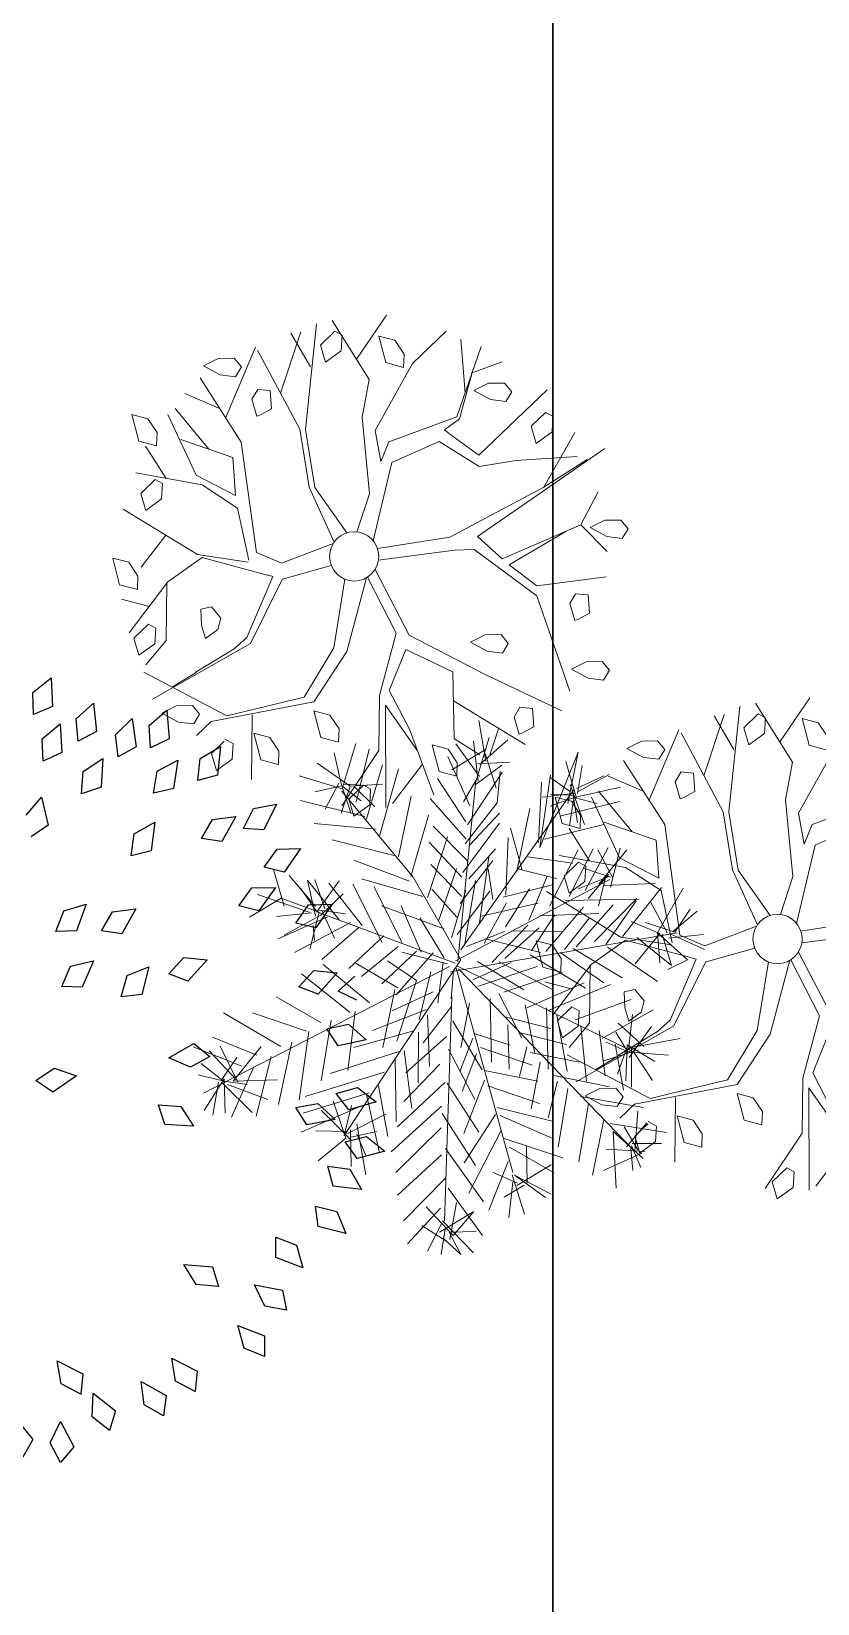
# Model space of a CAD drawing. Header units: millimetres. Extents: x -176651 to 388869, y -469666 to 486614.
# Drawn here: x 247549 to 251731, y 90193 to 98556 of the extents above; entities that cross this region are included whole.
import ezdxf

# ---------------------------------------------------------------- set-up
doc = ezdxf.new("R2010")
doc.units = ezdxf.units.MM
doc.layers.add('A- FURNITURE', color=252, linetype='Continuous', lineweight=0)
doc.layers.add('L-TREEEES', color=8, linetype='Continuous', lineweight=25)
doc.layers.add('ad-Plot Boundary', color=8, linetype='Continuous')

# ---------------------------------------------------------------- blocks, each defined once
blk = doc.blocks.new('zw$E7CA')
at = {"layer": 'ad-Plot Boundary'}
blk.add_lwpolyline([(0, 0), (33680, 0), (33680, 30050), (0, 30050)], close=True, dxfattribs=at)
blk = doc.blocks.new('zw$A88E')
at = {"layer": 'ad-Plot Boundary', "ltscale": 5}
for p in [(-150934.5, -389358.9), (-117254.5, -389358.9)]:
    blk.add_blockref('zw$E7CA', p, dxfattribs=at)
blk = doc.blocks.new('etgetg')
at = {"color": 4, "transparency": 33554546}
for p, q in [((260795.9574, 1945748.6951, 129.9135), (260796.0909, 1945748.9088, 129.9135)), ((260795.9586, 1945748.7232, 129.9135), (260795.9662, 1945748.8919, 129.9135)), ((260795.9574, 1945748.6951, 129.9135), (260795.7546, 1945748.8225, 129.9135)), ((260795.8635, 1945748.8627, 129.9135), (260796.0026, 1945748.6987, 129.9135)), ((260796.0098, 1945748.6082, 129.9135), (260796.1507, 1945748.8611, 129.9135)), ((260796.7322, 1945748.6378, 129.9135), (260796.7533, 1945748.8566, 129.9135)), ((260795.9476, 1945748.7293, 129.9135), (260795.8411, 1945748.6158, 129.9135)), ((260795.9586, 1945748.7232, 129.9135), (260795.9682, 1945748.5594, 129.9135)), ((260796.039, 1945748.5055, 129.9135), (260796.197, 1945748.7632, 129.9135)), ((260796.0792, 1945748.3967, 129.9135), (260796.2739, 1945748.7203, 129.9135)), ((260796.6783, 1945748.567, 129.9135), (260796.6028, 1945748.7676, 129.9135)), ((260796.7115, 1945748.6782, 129.9135), (260796.6041, 1945748.7957, 129.9135)), ((260796.6489, 1945748.5402, 129.9135), (260796.7825, 1945748.7539, 129.9135)), ((260796.6661, 1945748.545, 129.9135), (260796.6981, 1945748.7577, 129.9135)), ((260796.7616, 1945748.6647, 129.9135), (260796.8461, 1945748.7905, 129.9135)), ((260796.0341, 1945748.5226, 129.9135), (260795.7263, 1945748.6942, 129.9135)), ((260795.9525, 1945748.7122, 129.9135), (260795.8119, 1945748.7185, 129.9135)), ((260796.0026, 1945748.6987, 129.9135), (260795.9181, 1945748.5729, 129.9135)), ((260796.1974, 1945748.1435, 129.9135), (260795.9512, 1945748.6841, 129.9135)), ((260795.9635, 1945748.7061, 129.9135), (260796.0379, 1945748.607, 129.9135)), ((260795.9696, 1945748.7171, 129.9135), (260796.0918, 1945748.6778, 129.9135)), ((260796.0026, 1945748.6987, 129.9135), (260796.17, 1945748.663, 129.9135)), ((260796.0246, 1945748.6864, 129.9135), (260796.0977, 1945748.5592, 129.9135)), ((260796.5441, 1945748.7139, 129.9135), (260796.5877, 1945748.4302, 129.9135)), ((260796.7518, 1945748.6989, 129.9135), (260796.5464, 1945748.6405, 129.9135)), ((260796.6979, 1945748.6281, 129.9135), (260796.8765, 1945748.7159, 129.9135)), ((260796.7396, 1945748.6769, 129.9135), (260796.7479, 1945748.485, 129.9135)), ((260796.0756, 1945748.4419, 129.9135), (260795.7653, 1945748.5572, 129.9135)), ((260796.1523, 1945748.2695, 129.9135), (260796.3006, 1945748.5614, 129.9135)), ((260796.5448, 1945748.3533, 129.9135), (260796.4608, 1945748.6162, 129.9135)), ((260796.5497, 1945748.3362, 129.9135), (260796.8017, 1945748.5558, 129.9135)), ((260796.6428, 1945748.5292, 129.9135), (260796.8091, 1945748.595, 129.9135)), ((260796.687, 1945748.6342, 129.9135), (260796.8544, 1945748.5986, 129.9135)), ((260796.7908, 1945748.562, 129.9135), (260796.7331, 1945748.4068, 129.9135)), ((260796.8017, 1945748.5558, 129.9135), (260796.7908, 1945748.562, 129.9135)), ((260797.2185, 1945748.5541, 129.9135), (260796.8892, 1945748.1182, 129.9135)), ((260797.0948, 1945748.3061, 129.9135), (260797.2185, 1945748.5541, 129.9135)), ((260796.3104, 1945747.6484, 129.9135), (260796.6551, 1945748.5512, 129.9135)), ((260796.5239, 1945748.2641, 129.9135), (260796.3947, 1945748.5234, 129.9135)), ((260796.6551, 1945748.5512, 129.9135), (260796.5608, 1945748.4596, 129.9135)), ((260796.8892, 1945748.1182, 129.9135), (260797.0461, 1945748.4773, 129.9135)), ((260797.1439, 1945748.5236, 129.9135), (260797.1461, 1945748.3207, 129.9135)), ((260797.1584, 1945748.3427, 129.9135), (260797.2209, 1945748.4807, 129.9135)), ((260795.8336, 1945748.4471, 129.9135), (260796.1304, 1945748.2817, 129.9135)), ((260796.1864, 1945748.1497, 129.9135), (260796.3628, 1945748.4403, 129.9135)), ((260796.7331, 1945748.4068, 129.9135), (260796.5117, 1945748.2421, 129.9135)), ((260796.9886, 1945748.4517, 129.9135), (260796.8904, 1945748.1463, 129.9135)), ((260797.1254, 1945748.3611, 129.9135), (260797.04, 1945748.4663, 129.9135)), ((260797.1328, 1945748.4002, 129.9135), (260797.1508, 1945748.174, 129.9135)), ((260797.1596, 1945748.3708, 129.9135), (260797.3185, 1945748.3975, 129.9135)), ((260797.1645, 1945748.3537, 129.9135), (260797.3467, 1945748.3962, 129.9135)), ((260795.4947, 1945748.175, 129.9135), (260795.4925, 1945748.3779, 129.9135)), ((260795.6559, 1945748.1284, 129.9135), (260795.5633, 1945748.324, 129.9135)), ((260796.1742, 1945748.1277, 129.9135), (260795.9177, 1945748.3138, 129.9135)), ((260796.2425, 1945748.0176, 129.9135), (260796.4298, 1945748.3021, 129.9135)), ((260796.341, 1945747.7033, 129.9135), (260797.1425, 1945748.3659, 129.9135)), ((260796.5017, 1945748.1468, 129.9135), (260796.3713, 1945748.378, 129.9135)), ((260796.5336, 1945748.2299, 129.9135), (260796.7306, 1945748.3506, 129.9135)), ((260796.7387, 1945748.0291, 129.9135), (260796.8931, 1945748.3321, 129.9135)), ((260797.1474, 1945748.3488, 129.9135), (260796.9738, 1945748.3735, 129.9135)), ((260797.1351, 1945748.3268, 129.9135), (260796.9994, 1945748.316, 129.9135)), ((260797.1412, 1945748.3378, 129.9135), (260797.0191, 1945748.3771, 129.9135)), ((260797.129, 1945748.3159, 129.9135), (260797.0726, 1945748.1888, 129.9135)), ((260797.1364, 1945748.355, 129.9135), (260797.1178, 1945748.1924, 129.9135)), ((260797.1351, 1945748.3268, 129.9135), (260797.3881, 1945748.3155, 129.9135)), ((260797.1351, 1945748.3268, 129.9135), (260797.245, 1945748.2656, 129.9135)), ((260795.491, 1945748.2202, 129.9135), (260795.3027, 1945748.1667, 129.9135)), ((260795.375, 1945748.2705, 129.9135), (260795.6156, 1945748.1076, 129.9135)), ((260795.6657, 1945748.0941, 129.9135), (260795.491, 1945748.2202, 129.9135)), ((260795.6547, 1945748.1003, 129.9135), (260795.6047, 1945748.2433, 129.9135)), ((260795.6424, 1945748.0783, 129.9135), (260795.6512, 1945748.275, 129.9135)), ((260795.7585, 1945748.028, 129.9135), (260795.6512, 1945748.275, 129.9135)), ((260795.6547, 1945748.1003, 129.9135), (260795.8125, 1945748.2284, 129.9135)), ((260795.6999, 1945748.1039, 129.9135), (260795.6903, 1945748.2677, 129.9135)), ((260795.7563, 1945748.2309, 129.9135), (260795.8684, 1945747.9667, 129.9135)), ((260796.4479, 1945748.076, 129.9135), (260796.3284, 1945748.301, 129.9135)), ((260796.7171, 1945748.3005, 129.9135), (260796.4601, 1945748.098, 129.9135)), ((260796.7668, 1945748.0279, 129.9135), (260796.7659, 1945748.2589, 129.9135)), ((260797.3623, 1945748.2434, 129.9135), (260797.036, 1945748.2524, 129.9135)), ((260795.6705, 1945748.077, 129.9135), (260795.8149, 1945748.155, 129.9135)), ((260795.9477, 1945747.8505, 129.9135), (260795.8785, 1945748.1916, 129.9135)), ((260795.9298, 1945748.2062, 129.9135), (260796.2205, 1945748.0298, 129.9135)), ((260795.9835, 1945748.1475, 129.9135), (260796.0479, 1945747.8235, 129.9135)), ((260796.3275, 1945747.6532, 129.9135), (260796.1974, 1945748.1435, 129.9135)), ((260796.4209, 1945747.9758, 129.9135), (260796.3062, 1945748.1837, 129.9135)), ((260796.4756, 1945747.8156, 129.9135), (260796.6142, 1945748.1418, 129.9135)), ((260796.4809, 1945748.0576, 129.9135), (260796.6607, 1945748.1735, 129.9135)), ((260796.7414, 1945748.2149, 129.9135), (260796.6493, 1945747.9205, 129.9135)), ((260796.9247, 1945748.156, 129.9135), (260797.251, 1945748.147, 129.9135)), ((260795.7035, 1945748.0586, 129.9135), (260795.4199, 1945748.015, 129.9135)), ((260795.6266, 1945748.1015, 129.9135), (260795.442, 1945748.1323, 129.9135)), ((260795.4541, 1945748.0247, 129.9135), (260795.6705, 1945748.077, 129.9135)), ((260795.6657, 1945748.0941, 129.9135), (260795.5676, 1945747.9183, 129.9135)), ((260796.2933, 1945747.6435, 129.9135), (260795.6547, 1945748.1003, 129.9135)), ((260795.6718, 1945748.1051, 129.9135), (260795.7988, 1945748.0487, 129.9135)), ((260795.6828, 1945748.099, 129.9135), (260795.7095, 1945747.9401, 129.9135)), ((260796.2704, 1945747.8868, 129.9135), (260796.4333, 1945748.1273, 129.9135)), ((260796.3657, 1945747.8769, 129.9135), (260796.278, 1945748.0554, 129.9135)), ((260796.4025, 1945747.9428, 129.9135), (260796.63, 1945748.1185, 129.9135)), ((260796.576, 1945747.9181, 129.9135), (260796.5946, 1945748.0807, 129.9135)), ((260797.0357, 1945747.9933, 129.9135), (260796.8146, 1945748.0877, 129.9135)), ((260797.0834, 1945748.0531, 129.9135), (260796.8582, 1945747.8041, 129.9135)), ((260795.8134, 1945747.9974, 129.9135), (260795.4833, 1945747.922, 129.9135)), ((260795.6179, 1945748.0343, 129.9135), (260795.6031, 1945747.9561, 129.9135)), ((260795.9956, 1945748.0399, 129.9135), (260796.285, 1945747.8354, 129.9135)), ((260796.1345, 1945747.7464, 129.9135), (260796.0958, 1945748.0129, 129.9135)), ((260796.3106, 1945747.7779, 129.9135), (260796.4502, 1945748.0026, 129.9135)), ((260796.5138, 1945748.0392, 129.9135), (260796.3704, 1945747.7302, 129.9135)), ((260796.7448, 1945748.0401, 129.9135), (260796.9317, 1945747.936, 129.9135)), ((260796.9719, 1945747.8272, 129.9135), (260797.1616, 1945748.0384, 129.9135)), ((260797.0357, 1945747.9933, 129.9135), (260797.0357, 1945747.9933, 129.9135)), ((260797.0623, 1945747.8344, 129.9135), (260797.2398, 1945748.0236, 129.9135)), ((260797.1418, 1945747.8477, 129.9135), (260797.3339, 1945747.9856, 129.9135)), ((260797.2213, 1945747.8611, 129.9135), (260797.1836, 1945748.0261, 129.9135)), ((260797.1968, 1945747.8171, 129.9135), (260797.3009, 1945748.004, 129.9135)), ((260795.8513, 1945747.9619, 129.9135), (260795.6152, 1945747.8485, 129.9135)), ((260795.9661, 1945747.8835, 129.9135), (260795.741, 1945747.764, 129.9135)), ((260796.1763, 1945747.9248, 129.9135), (260796.2445, 1945747.6851, 129.9135)), ((260796.3448, 1945747.7877, 129.9135), (260796.5724, 1945747.9634, 129.9135)), ((260796.7789, 1945747.9203, 129.9135), (260796.6027, 1945747.7592, 129.9135)), ((260796.6322, 1945747.9156, 129.9135), (260796.9023, 1945747.9091, 129.9135)), ((260796.7322, 1945747.759, 129.9135), (260796.8877, 1945747.9605, 129.9135)), ((260797.2054, 1945747.8843, 129.9135), (260797.066, 1945747.7891, 129.9135)), ((260797.2103, 1945747.8672, 129.9135), (260797.0845, 1945747.9517, 129.9135)), ((260795.6857, 1945747.5355, 129.9135), (260795.4893, 1945747.8035, 129.9135)), ((260795.7994, 1945747.5586, 129.9135), (260795.614, 1945747.8204, 129.9135)), ((260796.0246, 1945747.8076, 129.9135), (260795.7947, 1945747.7053, 129.9135)), ((260796.2994, 1945747.6545, 129.9135), (260797.2042, 1945747.8562, 129.9135)), ((260796.4706, 1945747.7032, 129.9135), (260796.642, 1945747.8814, 129.9135)), ((260796.494, 1945747.8486, 129.9135), (260796.8032, 1945747.8347, 129.9135)), ((260796.9486, 1945747.8113, 129.9135), (260797.3274, 1945747.7155, 129.9135)), ((260797.1993, 1945747.8733, 129.9135), (260797.0294, 1945747.8528, 129.9135)), ((260797.1883, 1945747.8794, 129.9135), (260797.1087, 1945747.7365, 129.9135)), ((260797.1638, 1945747.8355, 129.9135), (260797.4314, 1945747.7728, 129.9135)), ((260795.5219, 1945747.526, 129.9135), (260795.3278, 1945747.7206, 129.9135)), ((260795.9644, 1945747.5963, 129.9135), (260795.7814, 1945747.7847, 129.9135)), ((260796.1126, 1945747.7586, 129.9135), (260795.8875, 1945747.6392, 129.9135)), ((260796.1956, 1945747.7267, 129.9135), (260795.9461, 1945747.5633, 129.9135)), ((260796.072, 1945747.6084, 129.9135), (260795.9488, 1945747.7491, 129.9135)), ((260796.2542, 1945747.6509, 129.9135), (260796.0344, 1945747.7734, 129.9135)), ((260796.3753, 1945747.7131, 129.9135), (260796.5904, 1945747.7372, 129.9135)), ((260796.4827, 1945747.5956, 129.9135), (260796.72, 1945747.737, 129.9135)), ((260796.4829, 1945747.7251, 129.9135), (260796.7467, 1945747.5781, 129.9135)), ((260796.6295, 1945747.7298, 129.9135), (260796.891, 1945747.6562, 129.9135)), ((260796.7027, 1945747.6026, 129.9135), (260796.8728, 1945747.7527, 129.9135)), ((260796.7748, 1945747.5769, 129.9135), (260797.0305, 1945747.7513, 129.9135)), ((260796.7946, 1945747.7675, 129.9135), (260797.1013, 1945747.6974, 129.9135)), ((260796.9373, 1945747.5583, 129.9135), (260797.1869, 1945747.7218, 129.9135)), ((260797.0388, 1945747.5594, 129.9135), (260797.3164, 1945747.7216, 129.9135)), ((260797.1903, 1945747.547, 129.9135), (260797.4582, 1945747.7434, 129.9135)), ((260796.2591, 1945747.6338, 129.9135), (260794.8201, 1945747.3265, 129.9135)), ((260795.2822, 1945747.4578, 129.9135), (260795.0345, 1945747.7112, 129.9135)), ((260795.1848, 1945747.6706, 129.9135), (260795.4363, 1945747.5016, 129.9135)), ((260795.4832, 1945746.9137, 129.9135), (260796.3275, 1945747.6532, 129.9135)), ((260796.1576, 1945747.6327, 129.9135), (260796.029, 1945747.4018, 129.9135)), ((260796.2322, 1945747.6631, 129.9135), (260796.1501, 1945747.464, 129.9135)), ((260796.556, 1945747.5979, 129.9135), (260796.7749, 1945747.7064, 129.9135)), ((260797.3103, 1945747.7106, 129.9135), (260797.0937, 1945747.5288, 129.9135)), ((260797.3748, 1945747.5162, 129.9135), (260797.5694, 1945747.7103, 129.9135)), ((260797.3824, 1945747.6848, 129.9135), (260797.4249, 1945747.5027, 129.9135)), ((260795.0548, 1945747.4117, 129.9135), (260794.8314, 1945747.5794, 129.9135)), ((260795.1466, 1945747.447, 129.9135), (260794.9451, 1945747.6025, 129.9135)), ((260795.9473, 1945747.5914, 129.9135), (260795.8052, 1945747.3105, 129.9135)), ((260795.8846, 1945747.3238, 129.9135), (260796.072, 1945747.6084, 129.9135)), ((260796.2749, 1945747.6105, 129.9135), (260796.2234, 1945747.4664, 129.9135)), ((260796.2578, 1945747.6057, 129.9135), (260797.475, 1945747.4892, 129.9135)), ((260796.292, 1945747.6154, 129.9135), (260796.2979, 1945746.4885, 129.9135)), ((260796.2982, 1945747.6264, 129.9135), (260797.0734, 1945746.9494, 129.9135)), ((260796.9541, 1945746.4253, 129.9135), (260796.303, 1945747.6093, 129.9135)), ((260796.3616, 1945747.5334, 129.9135), (260796.5829, 1945747.5686, 129.9135)), ((260796.4106, 1945747.6213, 129.9135), (260796.6096, 1945747.4096, 129.9135)), ((260796.5218, 1945747.5882, 129.9135), (260796.7598, 1945747.3691, 129.9135)), ((260796.6904, 1945747.5806, 129.9135), (260796.9272, 1945747.3334, 129.9135)), ((260796.8469, 1945747.5511, 129.9135), (260797.0287, 1945747.3345, 129.9135)), ((260796.9202, 1945747.5534, 129.9135), (260797.1301, 1945747.3356, 129.9135)), ((260797.3858, 1945747.51, 129.9135), (260797.2552, 1945747.6117, 129.9135)), ((260797.464, 1945747.4953, 129.9135), (260797.3272, 1945747.5859, 129.9135)), ((260797.453, 1945747.5014, 129.9135), (260797.6083, 1945747.5733, 129.9135)), ((260797.464, 1945747.4953, 129.9135), (260797.5754, 1945747.5917, 129.9135)), ((260794.9399, 1945747.3605, 129.9135), (260794.8496, 1945747.4829, 129.9135)), ((260795.0071, 1945747.3519, 129.9135), (260794.9083, 1945747.5366, 129.9135)), ((260795.012, 1945747.3348, 129.9135), (260794.9707, 1945747.545, 129.9135)), ((260794.99, 1945747.347, 129.9135), (260795.1821, 1945747.4849, 129.9135)), ((260795.3446, 1945747.4663, 129.9135), (260795.1902, 1945747.1634, 129.9135)), ((260795.3026, 1945747.1584, 129.9135), (260795.4473, 1945747.4955, 129.9135)), ((260795.5781, 1945747.5234, 129.9135), (260795.4408, 1945747.2254, 129.9135)), ((260795.5936, 1945747.2411, 129.9135), (260795.7138, 1945747.5343, 129.9135)), ((260796.2295, 1945747.4774, 129.9135), (260795.8797, 1945746.3326, 129.9135)), ((260796.1416, 1945747.5264, 129.9135), (260795.9032, 1945747.4864, 129.9135)), ((260796.2234, 1945747.4664, 129.9135), (260796.2295, 1945747.4774, 129.9135)), ((260796.3823, 1945747.493, 129.9135), (260796.7099, 1945747.5122, 129.9135)), ((260797.0986, 1945747.5117, 129.9135), (260797.3073, 1945747.2657, 129.9135)), ((260797.217, 1945747.388, 129.9135), (260797.3858, 1945747.51, 129.9135)), ((260797.2624, 1945747.5212, 129.9135), (260797.4002, 1945747.3291, 129.9135)), ((260797.3748, 1945747.5162, 129.9135), (260797.3453, 1945747.3598, 129.9135)), ((260797.3748, 1945747.5162, 129.9135), (260797.4907, 1945747.3363, 129.9135)), ((260797.3968, 1945747.5039, 129.9135), (260797.4002, 1945747.3291, 129.9135)), ((260797.4237, 1945747.4746, 129.9135), (260797.6082, 1945747.4438, 129.9135)), ((260797.4359, 1945747.4965, 129.9135), (260797.5934, 1945747.3655, 129.9135)), ((260794.9289, 1945747.3666, 129.9135), (260794.819, 1945747.4279, 129.9135)), ((260794.9289, 1945747.3666, 129.9135), (260795.0403, 1945747.4631, 129.9135)), ((260795.1159, 1945747.3921, 129.9135), (260794.9311, 1945747.1637, 129.9135)), ((260795.2186, 1945747.4213, 129.9135), (260795.0594, 1945747.1355, 129.9135)), ((260796.0816, 1945747.4446, 129.9135), (260795.776, 1945747.4132, 129.9135)), ((260796.0803, 1945747.4164, 129.9135), (260796.0176, 1945747.1489, 129.9135)), ((260796.216, 1945747.4273, 129.9135), (260796.0178, 1945747.2784, 129.9135)), ((260796.3113, 1945747.4174, 129.9135), (260796.2059, 1945747.2024, 129.9135)), ((260796.4238, 1945747.4123, 129.9135), (260796.3414, 1945747.0836, 129.9135)), ((260796.4751, 1945747.4269, 129.9135), (260796.531, 1945747.1653, 129.9135)), ((260796.5032, 1945747.4257, 129.9135), (260796.8308, 1945747.4448, 129.9135)), ((260794.946, 1945747.3715, 129.9135), (260794.7992, 1945747.2373, 129.9135)), ((260794.9118, 1945747.3618, 129.9135), (260794.837, 1945747.2018, 129.9135)), ((260794.946, 1945747.3715, 129.9135), (260794.9042, 1945747.1931, 129.9135)), ((260794.9338, 1945747.3495, 129.9135), (260795.0435, 1945747.1587, 129.9135)), ((260795.0559, 1945747.3102, 129.9135), (260794.9399, 1945747.3605, 129.9135)), ((260794.9557, 1945747.3373, 129.9135), (260795.1414, 1945747.205, 129.9135)), ((260794.99, 1945747.347, 129.9135), (260795.2185, 1945747.2917, 129.9135)), ((260795.9873, 1945747.353, 129.9135), (260795.6549, 1945747.351, 129.9135)), ((260796.0093, 1945747.3408, 129.9135), (260795.9357, 1945747.0793, 129.9135)), ((260796.2012, 1945747.3491, 129.9135), (260796.284, 1945747.0581, 129.9135)), ((260796.5948, 1945747.3314, 129.9135), (260796.5773, 1945747.0674, 129.9135)), ((260796.9285, 1945747.3615, 129.9135), (260796.5996, 1945747.3143, 129.9135)), ((260796.7047, 1945747.2702, 129.9135), (260797.0617, 1945747.3161, 129.9135)), ((260797.4907, 1945747.3363, 129.9135), (260797.377, 1945747.3133, 129.9135)), ((260795.4983, 1945747.251, 129.9135), (260795.8821, 1945747.2676, 129.9135)), ((260795.7704, 1945746.9121, 129.9135), (260795.8528, 1945747.2407, 129.9135)), ((260795.9102, 1945747.2663, 129.9135), (260795.8683, 1945746.9584, 129.9135)), ((260796.1474, 1945747.2782, 129.9135), (260795.8881, 1945747.149, 129.9135)), ((260796.1667, 1945747.0802, 129.9135), (260796.2805, 1945747.2328, 129.9135)), ((260796.2928, 1945747.2548, 129.9135), (260796.4625, 1945747.1458, 129.9135)), ((260796.4233, 1945747.0236, 129.9135), (260796.4786, 1945747.2521, 129.9135)), ((260796.475, 1945747.2974, 129.9135), (260796.6948, 1945747.1748, 129.9135)), ((260796.6998, 1945747.2873, 129.9135), (260796.6236, 1945746.9696, 129.9135)), ((260796.7425, 1945747.2347, 129.9135), (260796.7177, 1945746.9316, 129.9135)), ((260795.7769, 1945747.1822, 129.9135), (260795.3369, 1945747.1681, 129.9135)), ((260796.0739, 1945747.1463, 129.9135), (260795.8366, 1945747.0049, 129.9135)), ((260796.1387, 1945747.211, 129.9135), (260796.2043, 1945746.9152, 129.9135)), ((260796.2768, 1945747.1485, 129.9135), (260796.1506, 1945746.9739, 129.9135)), ((260796.3061, 1945747.1754, 129.9135), (260796.5467, 1945747.0125, 129.9135)), ((260796.5323, 1945747.1934, 129.9135), (260796.7521, 1945747.0709, 129.9135)), ((260796.8512, 1945747.1453, 129.9135), (260796.8044, 1945746.8545, 129.9135)), ((260796.8305, 1945747.1857, 129.9135), (260797.1471, 1945747.2109, 129.9135)), ((260797.0624, 1945746.9556, 129.9135), (260797.1323, 1945747.1327, 129.9135)), ((260795.6717, 1945747.0968, 129.9135), (260795.305, 1945747.085, 129.9135)), ((260795.51, 1945746.8843, 129.9135), (260795.4003, 1945747.0751, 129.9135)), ((260795.4881, 1945746.8966, 129.9135), (260795.4749, 1945747.1056, 129.9135)), ((260795.4832, 1945746.9137, 129.9135), (260795.5628, 1945747.0566, 129.9135)), ((260795.6546, 1945747.0919, 129.9135), (260795.6407, 1945746.7827, 129.9135)), ((260795.7291, 1945747.1224, 129.9135), (260795.7056, 1945746.8474, 129.9135)), ((260796.295, 1945747.0519, 129.9135), (260796.5539, 1945746.922, 129.9135)), ((260796.466, 1945746.971, 129.9135), (260796.5456, 1945747.1139, 129.9135)), ((260796.5553, 1945747.0797, 129.9135), (260796.7923, 1945746.962, 129.9135)), ((260796.9391, 1945747.0963, 129.9135), (260796.9058, 1945746.8556, 129.9135)), ((260796.9427, 1945747.0511, 129.9135), (260797.2447, 1945747.1277, 129.9135)), ((260797.0563, 1945746.9446, 129.9135), (260797.0222, 1945747.0644, 129.9135)), ((260797.1467, 1945746.9518, 129.9135), (260797.0467, 1945747.1084, 129.9135)), ((260795.5958, 1945747.0382, 129.9135), (260795.267, 1945746.991, 129.9135)), ((260795.5064, 1945746.9295, 129.9135), (260795.3452, 1945746.9762, 129.9135)), ((260795.5003, 1945746.9185, 129.9135), (260795.7277, 1945746.9647, 129.9135)), ((260796.0749, 1945747.0449, 129.9135), (260795.7692, 1945746.884, 129.9135)), ((260796.1797, 1945746.7416, 129.9135), (260796.0859, 1945747.0388, 129.9135)), ((260796.1014, 1945746.7564, 129.9135), (260796.2814, 1945747.0018, 129.9135)), ((260796.2912, 1945746.9676, 129.9135), (260796.5317, 1945746.8047, 129.9135)), ((260796.4804, 1945746.7901, 129.9135), (260796.5919, 1945747.0161, 129.9135)), ((260796.9586, 1945747.0278, 129.9135), (260797.0673, 1945746.9385, 129.9135)), ((260797.0026, 1945747.0033, 129.9135), (260796.9802, 1945746.7565, 129.9135)), ((260797.0637, 1945746.9837, 129.9135), (260797.0048, 1945746.8004, 129.9135)), ((260797.055, 1945746.9165, 129.9135), (260797.2129, 1945747.0446, 129.9135)), ((260797.1821, 1945746.8601, 129.9135), (260797.0637, 1945746.9837, 129.9135)), ((260797.0685, 1945746.9666, 129.9135), (260797.3435, 1945746.943, 129.9135)), ((260795.4881, 1945746.8966, 129.9135), (260795.3156, 1945746.8198, 129.9135)), ((260795.5236, 1945746.9344, 129.9135), (260795.4756, 1945746.745, 129.9135)), ((260795.5162, 1945746.8953, 129.9135), (260795.6567, 1945746.889, 129.9135)), ((260795.5403, 1945746.6801, 129.9135), (260795.5639, 1945746.9551, 129.9135)), ((260795.5504, 1945746.905, 129.9135), (260795.5674, 1945746.7803, 129.9135)), ((260796.0247, 1945746.9288, 129.9135), (260795.7018, 1945746.763, 129.9135)), ((260796.0173, 1945746.8897, 129.9135), (260796.1159, 1945746.5755, 129.9135)), ((260796.6541, 1945746.895, 129.9135), (260796.5561, 1945746.7191, 129.9135)), ((260796.6444, 1945746.9292, 129.9135), (260796.9143, 1945746.7932, 129.9135)), ((260797.1125, 1945746.9421, 129.9135), (260796.9206, 1945746.9338, 129.9135)), ((260797.0514, 1945746.9617, 129.9135), (260796.973, 1945746.8469, 129.9135)), ((260797.0795, 1945746.9604, 129.9135), (260797.0255, 1945746.7601, 129.9135)), ((260797.0453, 1945746.9507, 129.9135), (260797.2615, 1945746.8734, 129.9135)), ((260797.0844, 1945746.9433, 129.9135), (260797.144, 1945746.766, 129.9135)), ((260795.6967, 1945746.6506, 129.9135), (260795.9915, 1945746.8177, 129.9135)), ((260796.2897, 1945746.8099, 129.9135), (260796.0609, 1945746.6061, 129.9135)), ((260796.3081, 1945746.8429, 129.9135), (260796.5719, 1945746.6959, 129.9135)), ((260796.3117, 1945746.7977, 129.9135), (260796.551, 1945746.6067, 129.9135)), ((260796.5656, 1945746.5553, 129.9135), (260796.6968, 1945746.8424, 129.9135)), ((260796.0424, 1945746.4436, 129.9135), (260796.297, 1945746.7195, 129.9135)), ((260796.7822, 1945746.7372, 129.9135), (260796.6511, 1945746.4501, 129.9135)), ((260796.7505, 1945746.7837, 129.9135), (260797.0595, 1945746.6402, 129.9135)), ((260795.9571, 1945746.6784, 129.9135), (260795.6746, 1945746.5333, 129.9135)), ((260795.9865, 1945746.7052, 129.9135), (260796.1071, 1945746.3787, 129.9135)), ((260796.3006, 1945746.6742, 129.9135), (260796.5741, 1945746.493, 129.9135)), ((260796.8395, 1945746.6332, 129.9135), (260796.7035, 1945746.3633, 129.9135)), ((260796.9541, 1945746.4253, 129.9135), (260797.0253, 1945746.6305, 129.9135)), ((260795.6683, 1945746.3927, 129.9135), (260795.946, 1945746.5549, 129.9135)), ((260796.2894, 1945746.5508, 129.9135), (260796.1217, 1945746.3274, 129.9135)), ((260796.5092, 1945746.4283, 129.9135), (260796.3152, 1945746.6229, 129.9135)), ((260796.3564, 1945746.4126, 129.9135), (260796.4044, 1945746.602, 129.9135)), ((260796.87, 1945746.5586, 129.9135), (260796.806, 1945746.2629, 129.9135)), ((260796.8664, 1945746.6038, 129.9135), (260797.1424, 1945746.4788, 129.9135)), ((260796.87, 1945746.5586, 129.9135), (260796.9859, 1945746.3788, 129.9135)), ((260796.9163, 1945746.4608, 129.9135), (260797.0558, 1945746.5559, 129.9135)), ((260796.9713, 1945746.4301, 129.9135), (260796.9323, 1945746.5671, 129.9135)), ((260796.0543, 1945746.2065, 129.9135), (260795.9434, 1945746.4987, 129.9135)), ((260796.3063, 1945746.4261, 129.9135), (260796.1977, 1945746.5155, 129.9135)), ((260796.2917, 1945746.4775, 129.9135), (260796.2988, 1945746.2575, 129.9135)), ((260796.3002, 1945746.4151, 129.9135), (260796.5056, 1945746.4735, 129.9135)), ((260796.3027, 1945746.4714, 129.9135), (260796.4651, 1945746.3232, 129.9135)), ((260796.3027, 1945746.4714, 129.9135), (260796.4309, 1945746.3135, 129.9135)), ((260797.0042, 1945746.4118, 129.9135), (260796.81, 1945746.4768, 129.9135)), ((260796.9505, 1945746.4705, 129.9135), (260797.1008, 1945746.43, 129.9135)), ((260795.8773, 1945746.4059, 129.9135), (260795.6571, 1945746.2693, 129.9135)), ((260795.904, 1945746.247, 129.9135), (260795.8052, 1945746.4317, 129.9135)), ((260795.8807, 1945746.2311, 129.9135), (260795.9678, 1945746.4131, 129.9135)), ((260796.2844, 1945746.4384, 129.9135), (260796.2145, 1945746.2612, 129.9135)), ((260796.3393, 1945746.4077, 129.9135), (260796.2195, 1945746.3737, 129.9135)), ((260796.9871, 1945746.4069, 129.9135), (260796.7658, 1945746.3717, 129.9135)), ((260796.9383, 1945746.4485, 129.9135), (260796.9161, 1945746.3312, 129.9135)), ((260796.9444, 1945746.4595, 129.9135), (260796.9614, 1945746.3348, 129.9135)), ((260795.8625, 1945746.3277, 129.9135), (260795.7499, 1945746.2032, 129.9135)), ((260795.7562, 1945746.3437, 129.9135), (260795.8636, 1945746.2263, 129.9135)), ((260795.838, 1945746.2837, 129.9135), (260796.0435, 1945746.3421, 129.9135)), ((260795.8687, 1945746.3387, 129.9135), (260795.9833, 1945746.1308, 129.9135)), ((260796.0435, 1945746.3421, 129.9135), (260795.904, 1945746.247, 129.9135)), ((260795.8723, 1945746.2935, 129.9135), (260795.8159, 1945746.1664, 129.9135)), ((260795.8478, 1945746.2495, 129.9135), (260795.9161, 1945746.1394, 129.9135)), ((260795.8881, 1945746.2702, 129.9135), (260796.0274, 1945746.2358, 129.9135)), ((260795.9161, 1945746.1394, 129.9135), (260795.8881, 1945746.2702, 129.9135))]:
    blk.add_line(p, q, dxfattribs=at)
blk = doc.blocks.new('ERFWEF')
at = {"color": 219, "linetype": 'Continuous', "true_color": 0x642165}
for p, q in [((260795.7407, 1945739.8671), (260795.655, 1945739.8499)), ((260795.6951, 1945739.5511), (260795.948, 1945739.8726)), ((260795.8231, 1945739.846), (260795.7407, 1945739.8671)), ((260796.0611, 1945739.3905), (260795.9552, 1945739.8549)), ((260796.0128, 1945739.6023), (260796.2025, 1945739.8886)), ((260796.0902, 1945739.3816), (260796.2935, 1945739.9083)), ((260796.2036, 1945739.6946), (260796.1494, 1945739.8953)), ((260796.4871, 1945739.5478), (260796.3792, 1945739.9032)), ((260795.7432, 1945739.406), (260795.6208, 1945739.7933)), ((260795.655, 1945739.8499), (260795.7283, 1945739.7805)), ((260795.7283, 1945739.7805), (260795.8048, 1945739.7494)), ((260795.8048, 1945739.7494), (260795.8481, 1945739.7913)), ((260795.8481, 1945739.7913), (260795.8231, 1945739.846)), ((260796.3777, 1945739.8439), (260796.2841, 1945739.7927)), ((260796.2841, 1945739.7927), (260796.2859, 1945739.6979)), ((260796.3777, 1945739.8439), (260796.4098, 1945739.8135)), ((260796.3832, 1945739.7352), (260796.4098, 1945739.8135)), ((260796.4497, 1945739.671), (260796.6651, 1945739.8543)), ((260795.22, 1945739.7005), (260795.2183, 1945739.5541)), ((260795.22, 1945739.7005), (260795.2964, 1945739.6561)), ((260795.6783, 1945739.6076), (260795.5204, 1945739.7345)), ((260796.2859, 1945739.6979), (260796.3832, 1945739.7352)), ((260796.5972, 1945739.7583), (260796.5955, 1945739.6119)), ((260796.5972, 1945739.7583), (260796.6737, 1945739.7139)), ((260796.7012, 1945739.6309), (260796.6737, 1945739.7139)), ((260796.7315, 1945739.5699), (260796.9496, 1945739.6891)), ((260795.324, 1945739.5731), (260795.2964, 1945739.6561)), ((260795.4655, 1945739.298), (260795.4049, 1945739.6493)), ((260795.5669, 1945739.4141), (260795.4499, 1945739.67)), ((260795.9006, 1945739.6536), (260795.8574, 1945739.6118)), ((260795.8574, 1945739.6118), (260795.8591, 1945739.517)), ((260795.963, 1945739.6308), (260795.9006, 1945739.6536)), ((260795.9448, 1945739.5342), (260795.963, 1945739.6308)), ((260796.5955, 1945739.6119), (260796.6804, 1945739.5626)), ((260796.6804, 1945739.5626), (260796.7012, 1945739.6309)), ((260796.9603, 1945739.3465), (260797.0136, 1945739.6285)), ((260795.2183, 1945739.5541), (260795.3032, 1945739.5048)), ((260795.3032, 1945739.5048), (260795.324, 1945739.5731)), ((260795.8791, 1945739.5188), (260795.9448, 1945739.5342)), ((260796.3978, 1945739.3655), (260796.4871, 1945739.5478)), ((260796.4466, 1945739.2786), (260796.7315, 1945739.5699)), ((260796.8844, 1945739.2352), (260797.1075, 1945739.5623)), ((260795.3068, 1945739.3243), (260795.2464, 1945739.5189)), ((260795.6787, 1945739.3387), (260795.4355, 1945739.5027)), ((260795.8591, 1945739.517), (260795.8791, 1945739.5188)), ((260797.0188, 1945739.4381), (260797.1934, 1945739.4539)), ((260795.4822, 1945739.2414), (260795.1578, 1945739.3947)), ((260795.6665, 1945738.8183), (260795.7432, 1945739.406)), ((260796.0283, 1945739.0791), (260796.0611, 1945739.3905)), ((260796.0574, 1945739.0703), (260796.0902, 1945739.3816)), ((260796.3282, 1945738.9609), (260796.3978, 1945739.3655)), ((260796.8953, 1945739.2203), (260797.0223, 1945739.4345)), ((260797.0942, 1945739.3625), (260797.0085, 1945739.3453)), ((260797.1766, 1945739.3415), (260797.0942, 1945739.3625)), ((260795.2488, 1945739.3337), (260795.1552, 1945739.2825)), ((260795.1552, 1945739.2825), (260795.157, 1945739.1877)), ((260795.2488, 1945739.3337), (260795.2809, 1945739.3034)), ((260795.2543, 1945739.225), (260795.2809, 1945739.3034)), ((260795.6379, 1945739.1393), (260795.4655, 1945739.298)), ((260795.6787, 1945739.3387), (260795.6379, 1945739.1393)), ((260796.4321, 1945739.1114), (260796.4466, 1945739.2786)), ((260797.0085, 1945739.3453), (260797.0817, 1945739.2759)), ((260797.0817, 1945739.2759), (260797.1583, 1945739.2449)), ((260797.1583, 1945739.2449), (260797.2016, 1945739.2868)), ((260797.2016, 1945739.2868), (260797.1766, 1945739.3415)), ((260795.361, 1945738.8903), (260795.0437, 1945739.2268)), ((260795.157, 1945739.1877), (260795.2543, 1945739.225)), ((260795.6322, 1945739.0724), (260795.4822, 1945739.2414)), ((260796.4321, 1945739.1114), (260796.5004, 1945739.2005)), ((260796.5004, 1945739.2005), (260796.8844, 1945739.2352)), ((260796.8032, 1945739.1853), (260796.8953, 1945739.2203)), ((260796.9446, 1945739.0072), (260797.3863, 1945739.2465)), ((260796.4867, 1945739.0914), (260796.7587, 1945739.1325)), ((260796.7587, 1945739.1325), (260796.9297, 1945738.9489)), ((260796.8225, 1945739.159), (260796.8032, 1945739.1853)), ((260796.8238, 1945739.1577), (260796.9446, 1945739.0072)), ((260797.3469, 1945739.1337), (260797.2533, 1945739.0825)), ((260797.3469, 1945739.1337), (260797.3789, 1945739.1034)), ((260797.3524, 1945739.025), (260797.3789, 1945739.1034)), ((260795.2265, 1945739.033), (260795.0548, 1945738.9041)), ((260795.6164, 1945738.7888), (260795.6322, 1945739.0724)), ((260796.0797, 1945738.7625), (260796.0283, 1945739.0791)), ((260796.1586, 1945738.7924), (260796.0574, 1945739.0703)), ((260796.2827, 1945738.7145), (260796.4867, 1945739.0914)), ((260797.2533, 1945739.0825), (260797.255, 1945738.9877)), ((260797.255, 1945738.9877), (260797.3524, 1945739.025)), ((260794.9209, 1945738.9898), (260794.9192, 1945738.8435)), ((260794.9209, 1945738.9898), (260794.9973, 1945738.9455)), ((260795.0249, 1945738.8625), (260794.9973, 1945738.9455)), ((260796.2116, 1945738.7831), (260796.3282, 1945738.9609)), ((260796.9297, 1945738.9489), (260797.1261, 1945738.9286)), ((260797.2324, 1945738.7521), (260797.4693, 1945738.9892)), ((260795.0041, 1945738.7942), (260795.0249, 1945738.8625)), ((260795.3807, 1945738.8671), (260795.1705, 1945738.7901)), ((260795.6113, 1945738.7801), (260795.361, 1945738.8903)), ((260795.6907, 1945738.6871), (260795.3807, 1945738.8671)), ((260797.5999, 1945738.8666), (260796.8245, 1945738.5908)), ((260797.1261, 1945738.9286), (260797.4473, 1945738.8627)), ((260795.1705, 1945738.7901), (260794.9016, 1945738.5833)), ((260794.9192, 1945738.8435), (260795.0041, 1945738.7942)), ((260795.1648, 1945738.788), (260795.0798, 1945738.4915)), ((260795.78, 1945738.7289), (260795.6665, 1945738.8183)), ((260797.2324, 1945738.7521), (260797.4949, 1945738.8338)), ((260795.0404, 1945738.69), (260794.9087, 1945738.7665)), ((260795.691, 1945738.6876), (260795.7173, 1945738.6723)), ((260795.78, 1945738.7289), (260796.0735, 1945738.7571)), ((260796.6805, 1945738.6276), (260797.2324, 1945738.7521)), ((260795.0121, 1945738.6002), (260794.9185, 1945738.5491)), ((260795.0121, 1945738.6002), (260795.0442, 1945738.5699)), ((260795.2836, 1945738.5208), (260795.3023, 1945738.6038)), ((260795.3023, 1945738.6038), (260795.36, 1945738.6016)), ((260795.36, 1945738.6016), (260795.3925, 1945738.5306)), ((260795.7173, 1945738.6723), (260795.4985, 1945738.3941)), ((260795.7634, 1945738.6456), (260795.5094, 1945738.3597)), ((260795.7631, 1945738.6451), (260795.7641, 1945738.6445)), ((260796.0329, 1945738.6464), (260795.7641, 1945738.6445)), ((260796.2823, 1945738.6075), (260796.6871, 1945738.5535)), ((260796.2937, 1945738.669), (260796.6805, 1945738.6276)), ((260797.3715, 1945738.5074), (260797.5052, 1945738.6522)), ((260794.9185, 1945738.5491), (260794.9203, 1945738.4543)), ((260795.0176, 1945738.4915), (260795.0442, 1945738.5699)), ((260795.2849, 1945738.4469), (260795.2836, 1945738.5208)), ((260795.3925, 1945738.5306), (260795.3607, 1945738.4759)), ((260796.0838, 1945738.5571), (260795.9309, 1945738.2198)), ((260796.1966, 1945738.5349), (260795.9928, 1945738.1838)), ((260796.2026, 1945738.5367), (260796.272, 1945738.209)), ((260796.3361, 1945738.1803), (260796.2522, 1945738.5656)), ((260796.6871, 1945738.5535), (260796.7889, 1945738.5295)), ((260796.7889, 1945738.5295), (260797.0466, 1945738.2042)), ((260796.8245, 1945738.5908), (260796.9199, 1945738.4417)), ((260794.9203, 1945738.4543), (260795.0176, 1945738.4915)), ((260795.0798, 1945738.4915), (260794.9417, 1945738.396)), ((260795.3607, 1945738.4759), (260795.2849, 1945738.4469)), ((260796.9199, 1945738.4417), (260797.3715, 1945738.5074)), ((260796.9468, 1945738.4027), (260797.2844, 1945738.4947)), ((260797.3715, 1945738.5074), (260797.469, 1945738.3336)), ((260797.5, 1945738.4971), (260797.4143, 1945738.4799)), ((260797.4143, 1945738.4799), (260797.4876, 1945738.4105)), ((260797.5824, 1945738.4761), (260797.5, 1945738.4971)), ((260797.6074, 1945738.4213), (260797.5824, 1945738.4761)), ((260795.286, 1945738.0205), (260794.9214, 1945738.361)), ((260795.5094, 1945738.3597), (260794.9293, 1945738.2102)), ((260795.4178, 1945738.3537), (260795.1849, 1945738.2863)), ((260795.4985, 1945738.3941), (260795.4178, 1945738.3537)), ((260796.9468, 1945738.4027), (260797.0596, 1945738.2552)), ((260797.4876, 1945738.4105), (260797.5642, 1945738.3795)), ((260797.5642, 1945738.3795), (260797.6074, 1945738.4213)), ((260795.1901, 1945738.2856), (260795.0484, 1945738.2454)), ((260795.9309, 1945738.2198), (260795.7093, 1945738.0089)), ((260795.9928, 1945738.1838), (260795.7536, 1945737.9714)), ((260796.272, 1945738.209), (260796.0991, 1945737.9113)), ((260797.0466, 1945738.2042), (260797.0826, 1945737.6681)), ((260797.0596, 1945738.2552), (260797.4277, 1945738.2054)), ((260795.042, 1945738.1424), (260794.9563, 1945738.1252)), ((260794.9563, 1945738.1252), (260795.0296, 1945738.0558)), ((260795.1244, 1945738.1214), (260795.042, 1945738.1424)), ((260795.1494, 1945738.0666), (260795.1244, 1945738.1214)), ((260796.2983, 1945738.1118), (260796.1566, 1945737.9248)), ((260796.2983, 1945738.1118), (260796.5079, 1945737.9316)), ((260796.3361, 1945738.1803), (260796.6715, 1945737.8717)), ((260797.2481, 1945738.161), (260797.2049, 1945738.1192)), ((260797.2049, 1945738.1192), (260797.2066, 1945738.0244)), ((260797.3105, 1945738.1382), (260797.2481, 1945738.161)), ((260797.2923, 1945738.0416), (260797.3105, 1945738.1382)), ((260795.0296, 1945738.0558), (260795.1061, 1945738.0248)), ((260795.1061, 1945738.0248), (260795.1494, 1945738.0666)), ((260795.7093, 1945738.0089), (260795.286, 1945738.0205)), ((260796.7256, 1945738.0759), (260796.6398, 1945738.0587)), ((260796.6398, 1945738.0587), (260796.7131, 1945737.9893)), ((260796.808, 1945738.0549), (260796.7256, 1945738.0759)), ((260796.833, 1945738.0001), (260796.808, 1945738.0549)), ((260797.2066, 1945738.0244), (260797.2266, 1945738.0262)), ((260797.2266, 1945738.0262), (260797.2923, 1945738.0416)), ((260795.1987, 1945738.0126), (260795.1035, 1945737.9625)), ((260795.7536, 1945737.9714), (260795.1987, 1945738.0126)), ((260795.4176, 1945737.9909), (260795.324, 1945737.6588)), ((260796.5079, 1945737.9316), (260796.4215, 1945737.5836)), ((260796.7131, 1945737.9893), (260796.7897, 1945737.9583)), ((260796.7897, 1945737.9583), (260796.833, 1945738.0001)), ((260795.2386, 1945737.8943), (260795.1554, 1945737.8488)), ((260795.1554, 1945737.8488), (260795.1571, 1945737.754)), ((260795.281, 1945737.8696), (260795.2444, 1945737.9043)), ((260795.2544, 1945737.7913), (260795.281, 1945737.8696)), ((260795.401, 1945737.8937), (260795.3993, 1945737.7474)), ((260795.401, 1945737.8937), (260795.4774, 1945737.8494)), ((260795.5049, 1945737.7664), (260795.4774, 1945737.8494)), ((260795.7405, 1945737.9244), (260795.7388, 1945737.778)), ((260795.7405, 1945737.9244), (260795.8169, 1945737.88)), ((260795.8445, 1945737.797), (260795.8169, 1945737.88)), ((260796.1159, 1945737.8547), (260795.9752, 1945737.3276)), ((260796.0991, 1945737.9113), (260796.0186, 1945737.6302)), ((260796.1159, 1945737.8547), (260796.2171, 1945737.5744)), ((260796.1566, 1945737.9248), (260796.2062, 1945737.6969)), ((260796.6715, 1945737.8717), (260797.0143, 1945737.579)), ((260795.1571, 1945737.754), (260795.2544, 1945737.7913)), ((260795.4842, 1945737.698), (260795.5049, 1945737.7664)), ((260795.7388, 1945737.778), (260795.8237, 1945737.7287)), ((260795.8237, 1945737.7287), (260795.8445, 1945737.797)), ((260796.4708, 1945737.7823), (260796.7787, 1945737.4581)), ((260797.2067, 1945737.7965), (260797.121, 1945737.7793)), ((260797.121, 1945737.7793), (260797.1943, 1945737.7099)), ((260797.2891, 1945737.7754), (260797.2067, 1945737.7965)), ((260797.3141, 1945737.7207), (260797.2891, 1945737.7754)), ((260795.3993, 1945737.7474), (260795.4842, 1945737.698)), ((260796.2062, 1945737.6969), (260796.2392, 1945737.3265)), ((260797.1943, 1945737.7099), (260797.2709, 1945737.6788)), ((260797.2709, 1945737.6788), (260797.3141, 1945737.7207)), ((260796.0186, 1945737.6302), (260795.7519, 1945737.3987)), ((260796.8032, 1945737.6556), (260796.76, 1945737.6138)), ((260796.76, 1945737.6138), (260796.7617, 1945737.519)), ((260796.8657, 1945737.6328), (260796.8032, 1945737.6556)), ((260796.8474, 1945737.5362), (260796.8657, 1945737.6328)), ((260796.3008, 1945737.5856), (260796.2991, 1945737.4392)), ((260796.3008, 1945737.5856), (260796.3772, 1945737.5412)), ((260796.4047, 1945737.4583), (260796.3772, 1945737.5412)), ((260796.7617, 1945737.519), (260796.7817, 1945737.5208)), ((260796.7817, 1945737.5208), (260796.8474, 1945737.5362)), ((260795.8909, 1945737.4736), (260795.7973, 1945737.4225)), ((260795.8909, 1945737.4736), (260795.9229, 1945737.4433)), ((260795.8963, 1945737.3649), (260795.9229, 1945737.4433)), ((260796.2238, 1945737.4994), (260796.0152, 1945737.3395)), ((260796.2991, 1945737.4392), (260796.384, 1945737.3899)), ((260796.384, 1945737.3899), (260796.4047, 1945737.4583)), ((260795.7973, 1945737.4225), (260795.799, 1945737.3277)), ((260795.799, 1945737.3277), (260795.8963, 1945737.3649))]:
    blk.add_line(p, q, dxfattribs=at)
blk.add_circle((260796.163, 1945738.6615), 0.131, dxfattribs=at)
blk = doc.blocks.new('qerfefr')
at = {"layer": 'L-TREEEES', "color": 96, "ltscale": 1.622888}
for p, q in [((260797.1451, 1945721.5912, 129.9135), (260797.2599, 1945721.6411, 129.9135)), ((260797.2599, 1945721.6411, 129.9135), (260797.2257, 1945721.4926, 129.9135)), ((260797.1175, 1945721.4766, 129.9135), (260797.1451, 1945721.5912, 129.9135)), ((260797.2257, 1945721.4926, 129.9135), (260797.1175, 1945721.4766, 129.9135)), ((260797.1269, 1945721.3401, 129.9135), (260797.2404, 1945721.3928, 129.9135)), ((260797.2404, 1945721.3928, 129.9135), (260797.2098, 1945721.2435, 129.9135)), ((260797.3099, 1945721.2789, 129.9135), (260797.3303, 1945721.395, 129.9135)), ((260797.3303, 1945721.395, 129.9135), (260797.4418, 1945721.452, 129.9135)), ((260797.4418, 1945721.452, 129.9135), (260797.4168, 1945721.3016, 129.9135)), ((260797.102, 1945721.2248, 129.9135), (260797.1269, 1945721.3401, 129.9135)), ((260797.4168, 1945721.3016, 129.9135), (260797.3099, 1945721.2789, 129.9135)), ((260797.5093, 1945721.2589, 129.9135), (260797.6187, 1945721.3197, 129.9135)), ((260797.2098, 1945721.2435, 129.9135), (260797.102, 1945721.2248, 129.9135)), ((260797.4929, 1945721.1421, 129.9135), (260797.5093, 1945721.2589, 129.9135)), ((260797.2922, 1945721.1152, 129.9135), (260797.4111, 1945721.1543, 129.9135)), ((260797.4111, 1945721.1543, 129.9135), (260797.3632, 1945721.0095, 129.9135)), ((260797.599, 1945721.1685, 129.9135), (260797.4929, 1945721.1421, 129.9135)), ((260796.9394, 1945720.9703, 129.9135), (260797.0424, 1945721.0414, 129.9135)), ((260797.0424, 1945721.0414, 129.9135), (260797.0374, 1945720.8891, 129.9135)), ((260797.254, 1945721.0037, 129.9135), (260797.2922, 1945721.1152, 129.9135)), ((260797.3632, 1945721.0095, 129.9135), (260797.254, 1945721.0037, 129.9135)), ((260797.0374, 1945720.8891, 129.9135), (260796.9343, 1945720.8526, 129.9135)), ((260797.4219, 1945720.6163, 129.9135), (260797.4684, 1945720.7246, 129.9135)), ((260797.4684, 1945720.7246, 129.9135), (260797.5899, 1945720.7546, 129.9135)), ((260797.5312, 1945720.6139, 129.9135), (260797.4219, 1945720.6163, 129.9135)), ((260796.9297, 1945720.3323, 129.9135), (260796.9986, 1945720.4279, 129.9135)), ((260796.9986, 1945720.4279, 129.9135), (260797.1238, 1945720.4308, 129.9135)), ((260797.1238, 1945720.4308, 129.9135), (260797.0359, 1945720.3062, 129.9135)), ((260797.0359, 1945720.3062, 129.9135), (260796.9297, 1945720.3323, 129.9135)), ((260797.164, 1945720.2715, 129.9135), (260797.2472, 1945720.355, 129.9135)), ((260797.2472, 1945720.355, 129.9135), (260797.3712, 1945720.338, 129.9135)), ((260797.3712, 1945720.338, 129.9135), (260797.2647, 1945720.2289, 129.9135)), ((260797.2647, 1945720.2289, 129.9135), (260797.164, 1945720.2715, 129.9135)), ((260796.8828, 1945720.0409, 129.9135), (260796.9567, 1945720.1328, 129.9135)), ((260796.9567, 1945720.1328, 129.9135), (260797.0818, 1945720.1291, 129.9135)), ((260797.0818, 1945720.1291, 129.9135), (260796.9875, 1945720.0093, 129.9135)), ((260796.9875, 1945720.0093, 129.9135), (260796.8828, 1945720.0409, 129.9135)), ((260797.1739, 1945719.9048, 129.9135), (260797.2334, 1945720.0066, 129.9135)), ((260797.2334, 1945720.0066, 129.9135), (260797.3577, 1945720.0214, 129.9135)), ((260797.3577, 1945720.0214, 129.9135), (260797.282, 1945719.889, 129.9135)), ((260796.6189, 1945719.5951, 129.9135), (260796.7307, 1945719.6325, 129.9135)), ((260796.7307, 1945719.6325, 129.9135), (260796.834, 1945719.5618, 129.9135)), ((260796.6899, 1945719.5119, 129.9135), (260796.6189, 1945719.5951, 129.9135)), ((260796.834, 1945719.5618, 129.9135), (260796.6899, 1945719.5119, 129.9135)), ((260797.3336, 1945719.526, 129.9135), (260797.4812, 1945719.5641, 129.9135)), ((260797.4812, 1945719.5641, 129.9135), (260797.5452, 1945719.4755, 129.9135)), ((260797.4308, 1945719.4472, 129.9135), (260797.3336, 1945719.526, 129.9135)), ((260797.5452, 1945719.4755, 129.9135), (260797.4308, 1945719.4472, 129.9135)), ((260797.2202, 1945719.1891, 129.9135), (260797.2151, 1945719.2983, 129.9135)), ((260797.2151, 1945719.2983, 129.9135), (260797.3263, 1945719.2594, 129.9135)), ((260797.3263, 1945719.2594, 129.9135), (260797.3646, 1945719.1402, 129.9135)), ((260797.3646, 1945719.1402, 129.9135), (260797.2202, 1945719.1891, 129.9135))]:
    blk.add_line(p, q, dxfattribs=at)
at = {"layer": 'L-TREEEES', "color": 98, "ltscale": 1.622888}
for p, q in [((260797.6187, 1945721.3197, 129.9135), (260797.599, 1945721.1685, 129.9135)), ((260797.6953, 1945721.2594, 129.9135), (260797.808, 1945721.3137, 129.9135)), ((260797.808, 1945721.3137, 129.9135), (260797.7795, 1945721.1639, 129.9135)), ((260797.672, 1945721.1438, 129.9135), (260797.6953, 1945721.2594, 129.9135)), ((260797.7795, 1945721.1639, 129.9135), (260797.672, 1945721.1438, 129.9135)), ((260797.6726, 1945721.0138, 129.9135), (260797.7946, 1945721.0415, 129.9135)), ((260797.7946, 1945721.0415, 129.9135), (260797.7334, 1945720.9019, 129.9135)), ((260797.912, 1945721.0187, 129.9135), (260798.0326, 1945721.0522, 129.9135)), ((260798.0326, 1945721.0522, 129.9135), (260797.978, 1945720.9099, 129.9135)), ((260797.6241, 1945720.9063, 129.9135), (260797.6726, 1945721.0138, 129.9135)), ((260797.8686, 1945720.9091, 129.9135), (260797.912, 1945721.0187, 129.9135)), ((260797.7334, 1945720.9019, 129.9135), (260797.6241, 1945720.9063, 129.9135)), ((260797.978, 1945720.9099, 129.9135), (260797.8686, 1945720.9091, 129.9135)), ((260797.5899, 1945720.7546, 129.9135), (260797.5312, 1945720.6139, 129.9135)), ((260797.8067, 1945720.6058, 129.9135), (260797.8899, 1945720.6892, 129.9135)), ((260797.8899, 1945720.6892, 129.9135), (260798.0139, 1945720.6721, 129.9135)), ((260798.0139, 1945720.6721, 129.9135), (260797.9073, 1945720.5631, 129.9135)), ((260798.0363, 1945720.6001, 129.9135), (260798.1147, 1945720.6882, 129.9135)), ((260798.1147, 1945720.6882, 129.9135), (260798.2395, 1945720.6782, 129.9135)), ((260798.2395, 1945720.6782, 129.9135), (260798.1393, 1945720.5633, 129.9135)), ((260797.9073, 1945720.5631, 129.9135), (260797.8067, 1945720.6058, 129.9135)), ((260798.1393, 1945720.5633, 129.9135), (260798.0363, 1945720.6001, 129.9135)), ((260798.0881, 1945720.3717, 129.9135), (260798.1795, 1945720.4462, 129.9135)), ((260798.184, 1945720.319, 129.9135), (260798.0881, 1945720.3717, 129.9135)), ((260798.1795, 1945720.4462, 129.9135), (260798.3011, 1945720.4166, 129.9135)), ((260798.3011, 1945720.4166, 129.9135), (260798.184, 1945720.319, 129.9135)), ((260797.9045, 1945720.2095, 129.9135), (260797.9968, 1945720.2829, 129.9135)), ((260797.9996, 1945720.1556, 129.9135), (260797.9045, 1945720.2095, 129.9135)), ((260797.9968, 1945720.2829, 129.9135), (260798.118, 1945720.2517, 129.9135)), ((260798.118, 1945720.2517, 129.9135), (260797.9996, 1945720.1556, 129.9135)), ((260798.1731, 1945720.0403, 129.9135), (260798.2635, 1945720.116, 129.9135)), ((260798.2696, 1945719.9888, 129.9135), (260798.1731, 1945720.0403, 129.9135)), ((260798.2635, 1945720.116, 129.9135), (260798.3855, 1945720.0879, 129.9135)), ((260798.3855, 1945720.0879, 129.9135), (260798.2696, 1945719.9888, 129.9135)), ((260797.4501, 1945719.9579, 129.9135), (260797.5504, 1945720.02, 129.9135)), ((260797.5383, 1945719.8932, 129.9135), (260797.4501, 1945719.9579, 129.9135)), ((260797.6671, 1945719.9747, 129.9135), (260797.5383, 1945719.8932, 129.9135)), ((260797.5504, 1945720.02, 129.9135), (260797.6671, 1945719.9747, 129.9135)), ((260797.282, 1945719.889, 129.9135), (260797.1739, 1945719.9048, 129.9135)), ((260798.0994, 1945719.7085, 129.9135), (260798.199, 1945719.7717, 129.9135)), ((260798.1883, 1945719.6448, 129.9135), (260798.0994, 1945719.7085, 129.9135)), ((260798.3162, 1945719.7278, 129.9135), (260798.1883, 1945719.6448, 129.9135)), ((260798.199, 1945719.7717, 129.9135), (260798.3162, 1945719.7278, 129.9135)), ((260798.2964, 1945719.6327, 129.9135), (260798.402, 1945719.6851, 129.9135)), ((260798.3782, 1945719.5601, 129.9135), (260798.2964, 1945719.6327, 129.9135)), ((260798.185, 1945719.4549, 129.9135), (260798.3027, 1945719.4475, 129.9135)), ((260798.2195, 1945719.3511, 129.9135), (260798.185, 1945719.4549, 129.9135)), ((260798.3027, 1945719.4475, 129.9135), (260798.3717, 1945719.343, 129.9135)), ((260798.3717, 1945719.343, 129.9135), (260798.2195, 1945719.3511, 129.9135)), ((260797.9165, 1945719.0945, 129.9135), (260798.034, 1945719.0843, 129.9135)), ((260797.9484, 1945718.99, 129.9135), (260797.9165, 1945719.0945, 129.9135)), ((260798.034, 1945719.0843, 129.9135), (260798.1004, 1945718.9782, 129.9135)), ((260798.1418, 1945719.1092, 129.9135), (260798.2597, 1945719.1106, 129.9135)), ((260798.1839, 1945719.0083, 129.9135), (260798.1418, 1945719.1092, 129.9135)), ((260798.2597, 1945719.1106, 129.9135), (260798.3364, 1945719.0117, 129.9135)), ((260798.1004, 1945718.9782, 129.9135), (260797.9484, 1945718.99, 129.9135)), ((260798.3364, 1945719.0117, 129.9135), (260798.1839, 1945719.0083, 129.9135)), ((260798.1201, 1945718.8484, 129.9135), (260798.238, 1945718.8467, 129.9135)), ((260798.1596, 1945718.7465, 129.9135), (260798.1201, 1945718.8484, 129.9135)), ((260798.238, 1945718.8467, 129.9135), (260798.312, 1945718.7458, 129.9135)), ((260797.997, 1945718.6385, 129.9135), (260797.9982, 1945718.7478, 129.9135)), ((260797.9982, 1945718.7478, 129.9135), (260798.107, 1945718.7025, 129.9135)), ((260798.107, 1945718.7025, 129.9135), (260798.1384, 1945718.5814, 129.9135)), ((260798.312, 1945718.7458, 129.9135), (260798.1596, 1945718.7465, 129.9135)), ((260798.1384, 1945718.5814, 129.9135), (260797.997, 1945718.6385, 129.9135)), ((260797.8637, 1945718.4522, 129.9135), (260797.8784, 1945718.5606, 129.9135)), ((260797.8784, 1945718.5606, 129.9135), (260797.9808, 1945718.5022, 129.9135)), ((260797.6045, 1945718.351, 129.9135), (260797.6319, 1945718.4569, 129.9135)), ((260797.6319, 1945718.4569, 129.9135), (260797.7267, 1945718.3867, 129.9135)), ((260797.9969, 1945718.3781, 129.9135), (260797.8637, 1945718.4522, 129.9135)), ((260797.9808, 1945718.5022, 129.9135), (260797.9969, 1945718.3781, 129.9135)), ((260797.1579, 1945718.3247, 129.9135), (260797.1221, 1945718.4446, 129.9135)), ((260797.1221, 1945718.4446, 129.9135), (260797.2655, 1945718.3928, 129.9135)), ((260797.2655, 1945718.3928, 129.9135), (260797.2684, 1945718.2835, 129.9135)), ((260797.7267, 1945718.3867, 129.9135), (260797.7279, 1945718.2615, 129.9135)), ((260797.2684, 1945718.2835, 129.9135), (260797.1579, 1945718.3247, 129.9135)), ((260797.7279, 1945718.2615, 129.9135), (260797.6045, 1945718.351, 129.9135)), ((260797.4799, 1945718.1179, 129.9135), (260797.4559, 1945718.2408, 129.9135)), ((260797.4559, 1945718.2408, 129.9135), (260797.5935, 1945718.1752, 129.9135)), ((260796.3249, 1945718.0025, 129.9135), (260796.3375, 1945718.127, 129.9135)), ((260796.3375, 1945718.127, 129.9135), (260796.4503, 1945718.0245, 129.9135)), ((260797.5858, 1945718.0662, 129.9135), (260797.4799, 1945718.1179, 129.9135)), ((260797.5935, 1945718.1752, 129.9135), (260797.5858, 1945718.0662, 129.9135)), ((260797.3142, 1945717.9311, 129.9135), (260797.3148, 1945718.0563, 129.9135)), ((260797.3148, 1945718.0563, 129.9135), (260797.4369, 1945717.9651, 129.9135)), ((260796.4114, 1945717.9223, 129.9135), (260796.3249, 1945718.0025, 129.9135)), ((260796.4503, 1945718.0245, 129.9135), (260796.4114, 1945717.9223, 129.9135)), ((260796.9164, 1945717.8563, 129.9135), (260796.9288, 1945717.9808, 129.9135)), ((260796.9288, 1945717.9808, 129.9135), (260797.0418, 1945717.8785, 129.9135)), ((260797.4369, 1945717.9651, 129.9135), (260797.408, 1945717.8596, 129.9135)), ((260796.0416, 1945717.8967, 129.9135), (260796.1029, 1945717.7571, 129.9135)), ((260796.4395, 1945717.7906, 129.9135), (260796.4761, 1945717.9103, 129.9135)), ((260796.4761, 1945717.9103, 129.9135), (260796.5668, 1945717.7878, 129.9135)), ((260796.7227, 1945717.7797, 129.9135), (260796.7404, 1945717.9036, 129.9135)), ((260796.7404, 1945717.9036, 129.9135), (260796.8489, 1945717.7964, 129.9135)), ((260797.0418, 1945717.8785, 129.9135), (260797.003, 1945717.7762, 129.9135)), ((260797.408, 1945717.8596, 129.9135), (260797.3142, 1945717.9311, 129.9135)), ((260796.1879, 1945717.7158, 129.9135), (260796.27, 1945717.8103, 129.9135)), ((260796.27, 1945717.8103, 129.9135), (260796.303, 1945717.6614, 129.9135)), ((260796.5088, 1945717.6952, 129.9135), (260796.4395, 1945717.7906, 129.9135)), ((260796.5668, 1945717.7878, 129.9135), (260796.5088, 1945717.6952, 129.9135)), ((260796.8057, 1945717.696, 129.9135), (260796.7227, 1945717.7797, 129.9135)), ((260796.8489, 1945717.7964, 129.9135), (260796.8057, 1945717.696, 129.9135)), ((260797.003, 1945717.7762, 129.9135), (260796.9164, 1945717.8563, 129.9135)), ((260796.1029, 1945717.7571, 129.9135), (260796.0258, 1945717.6797, 129.9135)), ((260796.2122, 1945717.6004, 129.9135), (260796.1879, 1945717.7158, 129.9135)), ((260796.303, 1945717.6614, 129.9135), (260796.2122, 1945717.6004, 129.9135))]:
    blk.add_line(p, q, dxfattribs=at)
blk = doc.blocks.new('zw$1761')
at = {"color": 6, "xscale": 39.3712485404797, "yscale": 39.3712485404797, "zscale": 39.3712485404797, "rotation": 15.20137085992779}
for name, p in [('ERFWEF', (10181472.85, -76619093.43, -680.77)), ('qerfefr', (10181192.03, -76618483.51, 34039.22)), ('ERFWEF', (10181561.53, -76619173.57, -690.57)), ('etgetg', (10181581.76, -76619521.22, -5802.59))]:
    blk.add_blockref(name, p, dxfattribs=at)

msp = doc.modelspace()

# ---------------------------------------------------------------- block references
at = {"layer": 'A- FURNITURE', "color": 6, "xscale": 25.39807961885639, "yscale": 25.39807961885639, "zscale": 25.39807961885639}
msp.add_blockref('zw$1761', (173126.7, 121263.1), dxfattribs=at)
at = {"layer": 'ad-Plot Boundary', "ltscale": 5}
msp.add_blockref('zw$A88E', (367576.8, 466613.8), dxfattribs=at)

doc.saveas('drawing.dxf')
